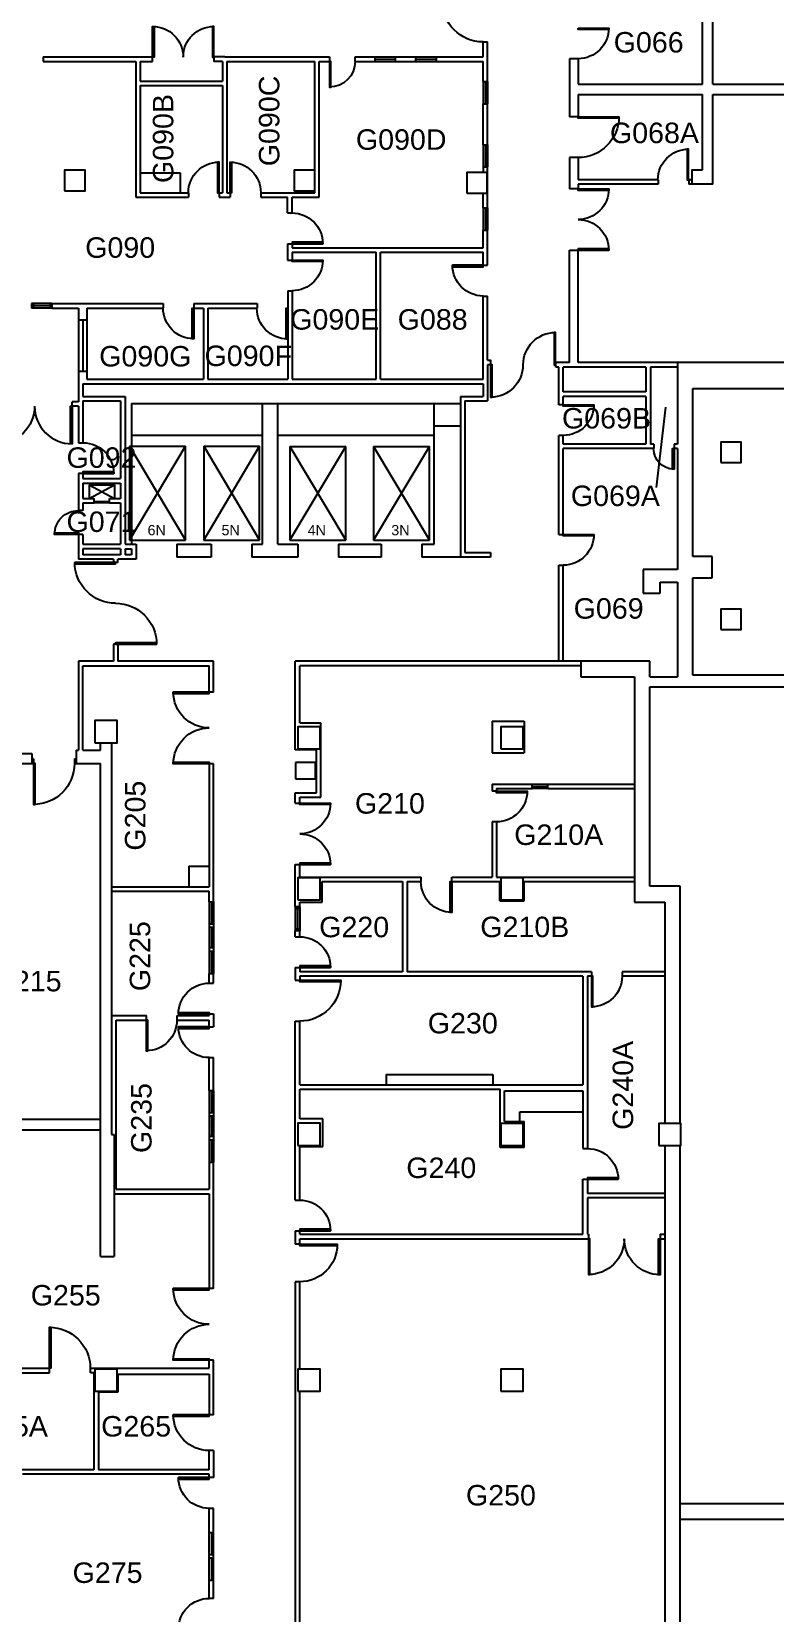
# Model space of a CAD drawing. Header units: inches. Extents: x -115 to 5677, y -261 to 4726.
# Drawn here: x 2669 to 3540, y 920 to 2773 of the extents above; entities that cross this region are included whole.
import ezdxf

# ---------------------------------------------------------------- set-up
doc = ezdxf.new("R2010")
doc.units = ezdxf.units.IN
doc.header["$LTSCALE"] = 96
doc.header["$MEASUREMENT"] = 0
doc.layers.get('0').update_dxf_attribs({"linetype": 'CONTINUOUS'})
for name, color, linetype in [('A-ANNO-ROOM', 4, 'CONTINUOUS'), ('A-ANNO-TEXT', 4, 'CONTINUOUS'), ('A-DOOR', 2, 'CONTINUOUS'), ('A-FLOR-CASE', 3, 'CONTINUOUS'), ('A-FLOR-EVTR', 1, 'CONTINUOUS'), ('A-GLAZ', 2, 'CONTINUOUS'), ('A-GLAZ-SILL', 1, 'CONTINUOUS'), ('A-SHAFT', 1, 'CONTINUOUS'), ('A-WALL-FULL', 6, 'CONTINUOUS')]:
    doc.layers.add(name, color=color, linetype=linetype)
doc.styles.add('ARIAL', font='arial.ttf')

# ---------------------------------------------------------------- blocks, each defined once
blk = doc.blocks.new('COL-1')
at = {"layer": 'A-WALL-FULL'}
blk.add_lwpolyline([(0, 0), (30, 0), (30, 30), (0, 30)], close=True, dxfattribs=at)
blk = doc.blocks.new('*U36')
for p, q in [((0, 0), (0, 0)), ((36, 0), (36, 0))]:
    blk.add_line(p, q)
blk.add_lwpolyline([(0, 0), (0, -36), (1.75, -36), (1.75, 0)], close=True)
blk.add_arc((0, 0), 36, 270, 0)
blk = doc.blocks.new('*U37')
for p, q in [((0, 0), (0, 0)), ((-36, 0), (-36, 0))]:
    blk.add_line(p, q)
blk.add_lwpolyline([(0, 0), (0, -36), (-1.75, -36), (-1.75, 0)], close=True)
blk.add_arc((0, 0), 36, 180, 270)
blk = doc.blocks.new('*U39')
for p, q in [((0, 0), (0, 0)), ((48, 0), (48, 0))]:
    blk.add_line(p, q)
blk.add_lwpolyline([(0, 0), (0, -48), (1.75, -48), (1.75, 0)], close=True)
blk.add_arc((0, 0), 48, 270, 0)
blk = doc.blocks.new('*U40')
for p, q in [((0, 0), (0, 0)), ((-42, 0), (-42, 0))]:
    blk.add_line(p, q)
blk.add_lwpolyline([(0, 0), (0, -42), (-1.75, -42), (-1.75, 0)], close=True)
blk.add_arc((0, 0), 42, 180, 270)
blk = doc.blocks.new('*U41')
for p, q in [((0, 0), (0, 0)), ((-42, 0), (-42, 0))]:
    blk.add_line(p, q)
blk.add_lwpolyline([(0, 0), (0, 42), (-1.75, 42), (-1.75, 0)], close=True)
blk.add_arc((0, 0), 42, 90, 180)
blk = doc.blocks.new('*U42')
for p, q in [((0, 0), (0, 0)), ((42, 0), (42, 0))]:
    blk.add_line(p, q)
blk.add_lwpolyline([(0, 0), (0, 42), (1.75, 42), (1.75, 0)], close=True)
blk.add_arc((0, 0), 42, 0, 90)
blk = doc.blocks.new('*U43')
for p, q in [((0, 0), (0, 0)), ((36, 0), (36, 0))]:
    blk.add_line(p, q)
blk.add_lwpolyline([(0, 0), (0, 36), (1.75, 36), (1.75, 0)], close=True)
blk.add_arc((0, 0), 36, 0, 90)
blk = doc.blocks.new('*U38')
for p, q in [((0, 0), (0, 0)), ((-36, 0), (-36, 0))]:
    blk.add_line(p, q)
blk.add_lwpolyline([(0, 0), (0, 36), (-1.75, 36), (-1.75, 0)], close=True)
blk.add_arc((0, 0), 36, 90, 180)
blk = doc.blocks.new('*U29')
for p, q in [((0, 0), (0, 0)), ((-44, 0), (-44, 0))]:
    blk.add_line(p, q)
blk.add_lwpolyline([(0, 0), (0, 44), (-1.75, 44), (-1.75, 0)], close=True)
blk.add_arc((0, 0), 44, 90, 180)
blk = doc.blocks.new('*U22')
for p, q in [((0, 0), (0, 0)), ((36, 0), (36, 0))]:
    blk.add_line(p, q)
blk.add_lwpolyline([(0, 0), (0, 36), (1.75, 36), (1.75, 0)], close=True)
blk.add_arc((0, 0), 36, 0, 90)
blk = doc.blocks.new('*U44')
for p, q in [((0, 0), (0, 0)), ((-42, 0), (-42, 0))]:
    blk.add_line(p, q)
blk.add_lwpolyline([(0, 0), (0, -42), (-1.75, -42), (-1.75, 0)], close=True)
blk.add_arc((0, 0), 42, 180, 270)
blk = doc.blocks.new('*U45')
for p, q in [((0, 0), (0, 0)), ((42, 0), (42, 0))]:
    blk.add_line(p, q)
blk.add_lwpolyline([(0, 0), (0, -42), (1.75, -42), (1.75, 0)], close=True)
blk.add_arc((0, 0), 42, 270, 0)
blk = doc.blocks.new('*U30')
for p, q in [((0, 0), (0, 0)), ((-48, 0), (-48, 0))]:
    blk.add_line(p, q)
blk.add_lwpolyline([(0, 0), (0, 48), (-1.75, 48), (-1.75, 0)], close=True)
blk.add_arc((0, 0), 48, 90, 180)
blk = doc.blocks.new('*U19')
for p, q in [((0, 0), (0, 0)), ((-36, 0), (-36, 0))]:
    blk.add_line(p, q)
blk.add_lwpolyline([(0, 0), (0, 36), (-1.75, 36), (-1.75, 0)], close=True)
blk.add_arc((0, 0), 36, 90, 180)
blk = doc.blocks.new('*U46')
for p, q in [((0, 0), (0, 0)), ((36, 0), (36, 0))]:
    blk.add_line(p, q)
blk.add_lwpolyline([(0, 0), (0, -36), (1.75, -36), (1.75, 0)], close=True)
blk.add_arc((0, 0), 36, 270, 0)
blk = doc.blocks.new('*U33')
for p, q in [((0, 0), (0, 0)), ((-36, 0), (-36, 0))]:
    blk.add_line(p, q)
blk.add_lwpolyline([(0, 0), (0, -36), (-1.75, -36), (-1.75, 0)], close=True)
blk.add_arc((0, 0), 36, 180, 270)
blk = doc.blocks.new('*U50')
for p, q in [((0, 0), (0, 0)), ((-24, 0), (-24, 0))]:
    blk.add_line(p, q)
blk.add_lwpolyline([(0, 0), (0, 24), (-1.75, 24), (-1.75, 0)], close=True)
blk.add_arc((0, 0), 24, 90, 180)
blk = doc.blocks.new('*U14')
for p, q in [((0, 0), (0, 0)), ((-36, 0), (-36, 0))]:
    blk.add_line(p, q)
blk.add_lwpolyline([(0, 0), (0, -36), (-1.75, -36), (-1.75, 0)], close=True)
blk.add_arc((0, 0), 36, 180, 270)
blk = doc.blocks.new('*U51')
for p, q in [((0, 0), (0, 0)), ((-38, 0), (-38, 0))]:
    blk.add_line(p, q)
blk.add_lwpolyline([(0, 0), (0, -38), (-1.75, -38), (-1.75, 0)], close=True)
blk.add_arc((0, 0), 38, 180, 270)
blk = doc.blocks.new('*U53')
for p, q in [((0, 0), (0, 0)), ((38, 0), (38, 0))]:
    blk.add_line(p, q)
blk.add_lwpolyline([(0, 0), (0, 38), (1.75, 38), (1.75, 0)], close=True)
blk.add_arc((0, 0), 38, 0, 90)
blk = doc.blocks.new('*U47')
for p, q in [((0, 0), (0, 0)), ((28, 0), (28, 0))]:
    blk.add_line(p, q)
blk.add_lwpolyline([(0, 0), (0, -28), (1.75, -28), (1.75, 0)], close=True)
blk.add_arc((0, 0), 28, 270, 0)
blk = doc.blocks.new('*U48')
for p, q in [((0, 0), (0, 0)), ((36, 0), (36, 0))]:
    blk.add_line(p, q)
blk.add_lwpolyline([(0, 0), (0, 36), (1.75, 36), (1.75, 0)], close=True)
blk.add_arc((0, 0), 36, 0, 90)
blk = doc.blocks.new('*U49')
for p, q in [((0, 0), (0, 0)), ((46, 0), (46, 0))]:
    blk.add_line(p, q)
blk.add_lwpolyline([(0, 0), (0, 46), (1.75, 46), (1.75, 0)], close=True)
blk.add_arc((0, 0), 46, 0, 90)
blk = doc.blocks.new('*U52')
for p, q in [((0, 0), (0, 0)), ((48, 0), (48, 0))]:
    blk.add_line(p, q)
blk.add_lwpolyline([(0, 0), (0, 48), (1.75, 48), (1.75, 0)], close=True)
blk.add_arc((0, 0), 48, 0, 90)
blk = doc.blocks.new('*U54')
for p, q in [((0, 0), (0, 0)), ((-48, 0), (-48, 0))]:
    blk.add_line(p, q)
blk.add_lwpolyline([(0, 0), (0, -48), (-1.75, -48), (-1.75, 0)], close=True)
blk.add_arc((0, 0), 48, 180, 270)
blk = doc.blocks.new('*U20')
for p, q in [((0, 0), (0, 0)), ((36, 0), (36, 0))]:
    blk.add_line(p, q)
blk.add_lwpolyline([(0, 0), (0, -36), (1.75, -36), (1.75, 0)], close=True)
blk.add_arc((0, 0), 36, 270, 0)
blk = doc.blocks.new('*U15')
for p, q in [((0, 0), (0, 0)), ((-36, 0), (-36, 0))]:
    blk.add_line(p, q)
blk.add_lwpolyline([(0, 0), (0, -36), (-1.75, -36), (-1.75, 0)], close=True)
blk.add_arc((0, 0), 36, 180, 270)
blk = doc.blocks.new('*U21')
for p, q in [((0, 0), (0, 0)), ((-36, 0), (-36, 0))]:
    blk.add_line(p, q)
blk.add_lwpolyline([(0, 0), (0, 36), (-1.75, 36), (-1.75, 0)], close=True)
blk.add_arc((0, 0), 36, 90, 180)
blk = doc.blocks.new('*U23')
for p, q in [((0, 0), (0, 0)), ((-46, 0), (-46, 0))]:
    blk.add_line(p, q)
blk.add_lwpolyline([(0, 0), (0, -46), (-1.75, -46), (-1.75, 0)], close=True)
blk.add_arc((0, 0), 46, 180, 270)
blk = doc.blocks.new('*U24')
for p, q in [((0, 0), (0, 0)), ((46, 0), (46, 0))]:
    blk.add_line(p, q)
blk.add_lwpolyline([(0, 0), (0, 46), (1.75, 46), (1.75, 0)], close=True)
blk.add_arc((0, 0), 46, 0, 90)

msp = doc.modelspace()

# ---------------------------------------------------------------- linework, layer by layer
at = {"layer": 'A-ANNO-ROOM'}
msp.add_line((3401.5, 2238.8), (3412.7, 2332.9), dxfattribs=at)
at = {"layer": 'A-DOOR'}
for p, q in [((2742.3, 2222.1), (2760.3, 2222.1)), ((2742.3, 2221.1), (2760.3, 2221.1))]:
    msp.add_line(p, q, dxfattribs=at)
at = {"layer": 'A-FLOR-CASE'}
for p, q in [((2796.4, 2607.6), (2843.4, 2607.6)), ((2843.4, 2607.6), (2843.4, 2584.1))]:
    msp.add_line(p, q, dxfattribs=at)
at = {"layer": 'A-FLOR-EVTR'}
for p, q in [((2784, 2287.1), (2849.5, 2287.1)), ((2784, 2287.1), (2784, 2177.1)), ((2784, 2287.1), (2849.5, 2177.1)), ((2784, 2177.1), (2849.5, 2287.1)), ((2849.5, 2177.1), (2849.5, 2287.1)), ((2870.8, 2287.1), (2936.3, 2287.1)), ((2870.8, 2287.1), (2870.8, 2177.1)), ((2870.8, 2287.1), (2936.3, 2177.1)), ((2870.8, 2177.1), (2936.3, 2287.1)), ((2936.3, 2177.1), (2936.3, 2287.1)), ((2971.8, 2286.8), (3037.3, 2286.8)), ((2971.8, 2286.8), (2971.8, 2176.9)), ((2971.8, 2286.8), (3037.3, 2176.9)), ((2971.8, 2176.9), (3037.3, 2286.8)), ((3037.3, 2176.9), (3037.3, 2286.8)), ((3069.8, 2286.8), (3135.3, 2286.8)), ((3069.8, 2286.8), (3069.8, 2176.9)), ((3069.8, 2286.8), (3135.3, 2176.9)), ((3069.8, 2176.9), (3135.3, 2286.8)), ((3135.3, 2176.9), (3135.3, 2286.8)), ((2784, 2177.1), (2849.5, 2177.1)), ((2870.8, 2177.1), (2936.3, 2177.1)), ((2971.8, 2176.9), (3037.3, 2176.9)), ((3069.8, 2176.9), (3135.3, 2176.9))]:
    msp.add_line(p, q, dxfattribs=at)
at = {"layer": 'A-GLAZ'}
for p, q in [((3071.6, 2740.6), (3095.6, 2740.6)), ((3119.6, 2740.6), (3143.6, 2740.6)), ((3201, 2714.4), (3201, 2688.4)), ((3201, 2640.4), (3201, 2614.4)), ((3201, 2566.4), (3201, 2540.4)), ((2690.7, 2451.6), (2671.1, 2451.6)), ((2729, 2435), (2729, 2375)), ((3256, 1890.9), (3274, 1890.9)), ((3256, 1885.7), (3256, 1890.9)), ((3274, 1885.7), (3274, 1890.9)), ((3256, 1888.3), (3274, 1888.3)), ((3274, 1885.7), (3256, 1885.7)), ((2877.2, 1752.9), (2882.4, 1752.9)), ((2879.8, 1752.9), (2879.8, 1726.9)), ((2978.2, 1747.1), (2978.2, 1719.1)), ((2983.4, 1747.1), (2978.2, 1747.1)), ((2983.4, 1745), (2978.2, 1745)), ((2980.8, 1745), (2980.8, 1721)), ((2983.4, 1747.1), (2983.4, 1719.1)), ((2882.4, 1726.9), (2877.2, 1726.9)), ((2882.4, 1722.9), (2877.2, 1722.9)), ((2879.8, 1722.9), (2879.8, 1698.9)), ((2983.4, 1721), (2978.2, 1721)), ((2983.4, 1719.1), (2978.2, 1719.1)), ((2882.4, 1698.9), (2877.2, 1698.9)), ((2882.4, 1694.9), (2877.2, 1694.9)), ((2879.8, 1694.9), (2879.8, 1668.9)), ((2877.2, 1668.9), (2882.4, 1668.9)), ((2877.2, 1531.8), (2882.4, 1531.8)), ((2879.8, 1531.8), (2879.8, 1505.8)), ((2882.4, 1505.8), (2877.2, 1505.8)), ((2882.4, 1501.8), (2877.2, 1501.8)), ((2879.8, 1501.8), (2879.8, 1477.8)), ((2882.4, 1477.8), (2877.2, 1477.8)), ((2882.4, 1473.8), (2877.2, 1473.8)), ((2879.8, 1473.8), (2879.8, 1447.8)), ((2877.2, 1447.8), (2882.4, 1447.8)), ((2877.2, 957.6), (2877.2, 1013.6)), ((2882.4, 1013.6), (2877.2, 1013.6)), ((2879.8, 1013.6), (2879.8, 987.6)), ((2882.4, 957.6), (2882.4, 1013.6)), ((2882.4, 987.6), (2877.2, 987.6)), ((2882.4, 983.6), (2877.2, 983.6)), ((2879.8, 983.6), (2879.8, 957.6)), ((2882.4, 957.6), (2877.2, 957.6))]:
    msp.add_line(p, q, dxfattribs=at)
at = {"layer": 'A-GLAZ-SILL'}
for p, q in [((3071.6, 2743.3), (3095.6, 2743.3)), ((3119.6, 2743.3), (3143.6, 2743.3)), ((3071.6, 2738), (3095.6, 2738)), ((3119.6, 2738), (3143.6, 2738)), ((3198.4, 2714.4), (3198.4, 2688.4)), ((3203.6, 2714.4), (3203.6, 2688.4)), ((3198.4, 2640.4), (3198.4, 2614.4)), ((3203.6, 2640.4), (3203.6, 2614.4)), ((3198.4, 2566.4), (3198.4, 2540.4)), ((3203.6, 2566.4), (3203.6, 2540.4)), ((2669.1, 2454.3), (2669.1, 2449)), ((2692.7, 2454.3), (2669.1, 2454.3)), ((2692.7, 2449), (2669.1, 2449)), ((2671.1, 2454.3), (2671.1, 2449)), ((2690.7, 2454.3), (2690.7, 2449)), ((2692.7, 2454.3), (2692.7, 2449)), ((2724, 2435), (2724, 2375)), ((2734, 2435), (2734, 2375)), ((2877.2, 1752.9), (2877.2, 1668.9)), ((2882.4, 1752.9), (2882.4, 1668.9)), ((2877.2, 1531.8), (2877.2, 1447.8)), ((2882.4, 1531.8), (2882.4, 1447.8))]:
    msp.add_line(p, q, dxfattribs=at)
at = {"layer": 'A-SHAFT'}
for p, q in [((2736.5, 2241.8), (2736.5, 2225.8)), ((2736.5, 2241.8), (2766.2, 2241.8)), ((2736.5, 2225.8), (2766.2, 2241.8)), ((2736.5, 2241.8), (2766.2, 2225.8)), ((2766.2, 2241.8), (2766.2, 2225.8))]:
    msp.add_line(p, q, dxfattribs=at)
at = {"layer": 'A-WALL-FULL'}
for p, q in [((3198.4, 2760.9), (3203.5, 2760.9)), ((3198.4, 2743.3), (3198.4, 2760.9)), ((3203.6, 2714.4), (3203.6, 2760.9)), ((2682.5, 2743.3), (2810.9, 2743.3)), ((2682.5, 2743.3), (2682.5, 2738)), ((2810.9, 2738), (2810.9, 2743.3)), ((2882.8, 2743.3), (2882.8, 2738)), ((2895.4, 2743.3), (2882.8, 2743.3)), ((2895.4, 2743.3), (3018.2, 2743.3)), ((3018.2, 2743.3), (3018.2, 2738)), ((3048.2, 2738), (3048.2, 2743.3)), ((3048.2, 2743.3), (3084.2, 2743.3)), ((3071.6, 2738), (3071.6, 2743.3)), ((3095.6, 2738), (3095.6, 2743.3)), ((3095.6, 2743.3), (3119.6, 2743.3)), ((3119.6, 2738), (3119.6, 2743.3)), ((3143.6, 2738), (3143.6, 2743.3)), ((3143.6, 2743.3), (3198.4, 2743.3)), ((2682.5, 2738), (2791.1, 2738)), ((2791.1, 2738), (2791.1, 2578.8)), ((2796.4, 2738), (2810.9, 2738)), ((2796.4, 2738), (2796.4, 2715)), ((2892.8, 2738), (2882.8, 2738)), ((2892.8, 2738), (2892.8, 2715)), ((2898, 2738), (2898, 2584.1)), ((2898, 2738), (3001, 2738)), ((3001, 2584.1), (3001, 2738)), ((3006.2, 2738), (3018.2, 2738)), ((3006.2, 2578.8), (3006.2, 2738)), ((3048.2, 2738), (3084.2, 2738)), ((3095.6, 2738), (3119.6, 2738)), ((3143.6, 2738), (3198.4, 2738)), ((3198.4, 2714.4), (3198.4, 2738)), ((3309.6, 2741.2), (3299.6, 2741.2)), ((3299.6, 2741.2), (3299.6, 2673.3)), ((3309.6, 2741.2), (3309.6, 2711.4)), ((2796.4, 2715), (2892.8, 2715)), ((2796.4, 2709.7), (2796.4, 2584.1)), ((2796.4, 2709.7), (2892.8, 2709.7)), ((2892.8, 2709.7), (2892.8, 2584.1)), ((3198.4, 2714.4), (3203.6, 2714.4)), ((3309.6, 2711.4), (3455.6, 2711.4)), ((3467.6, 2711.4), (3625.3, 2711.4)), ((3198.4, 2640.4), (3198.4, 2688.4)), ((3198.4, 2688.4), (3203.6, 2688.4)), ((3203.6, 2640.4), (3203.6, 2688.4)), ((3309.6, 2699.4), (3309.6, 2673.3)), ((3309.6, 2699.4), (3455.6, 2699.4)), ((3467.6, 2699.4), (3625.3, 2699.4)), ((3309.6, 2673.3), (3299.6, 2673.3)), ((3198.4, 2640.4), (3203.6, 2640.4)), ((3198.4, 2614.4), (3203.6, 2614.4)), ((3198.4, 2614.4), (3198.4, 2607.8)), ((3203.6, 2566.4), (3203.6, 2614.4)), ((3309.6, 2625.3), (3299.6, 2625.3)), ((3299.6, 2625.3), (3299.6, 2588.7)), ((3309.6, 2625.3), (3309.6, 2599.2)), ((3403.5, 2599.2), (3309.6, 2599.2)), ((3309.6, 2594), (3309.6, 2588.7)), ((3403.5, 2594), (3309.6, 2594)), ((3403.5, 2599.2), (3403.5, 2594)), ((3443.5, 2599.2), (3439.5, 2599.2)), ((3439.5, 2599.2), (3439.5, 2594)), ((3467.6, 2594), (3439.5, 2594)), ((2791.1, 2578.8), (2852.8, 2578.8)), ((2796.4, 2584.1), (2852.8, 2584.1)), ((2852.8, 2584.1), (2852.8, 2578.8)), ((2888.8, 2584.1), (2888.8, 2578.8)), ((2888.8, 2584.1), (2892.8, 2584.1)), ((2888.8, 2578.8), (2901.7, 2578.8)), ((2898, 2584.1), (2901.7, 2584.1)), ((2901.7, 2584.1), (2901.7, 2578.8)), ((2937.7, 2584.1), (2937.7, 2578.8)), ((2937.7, 2584.1), (3001, 2584.1)), ((2937.7, 2578.8), (2969.1, 2578.8)), ((2969.1, 2560.4), (2969.1, 2578.8)), ((2974.4, 2578.8), (3006.2, 2578.8)), ((2974.4, 2560.4), (2974.4, 2578.8)), ((3198.4, 2566.4), (3198.4, 2583.8)), ((3309.6, 2588.7), (3299.6, 2588.7)), ((2969.1, 2560.4), (2974.4, 2560.4)), ((3198.4, 2566.4), (3203.6, 2566.4)), ((3198.4, 2540.4), (3203.6, 2540.4)), ((3198.4, 2519.7), (3198.4, 2540.4)), ((3203.6, 2499.1), (3203.6, 2540.4)), ((2969.1, 2524.4), (2974.5, 2524.4)), ((2969.1, 2524.4), (2969.1, 2517.1)), ((2974.4, 2524.4), (2974.4, 2519.7)), ((2969.1, 2517.1), (2969.1, 2505.3)), ((2969.1, 2505.3), (2974.4, 2505.3)), ((2974.4, 2519.7), (3198.4, 2519.7)), ((2974.4, 2514.5), (2974.4, 2505.3)), ((2974.4, 2514.5), (3072.8, 2514.5)), ((3072.8, 2365.5), (3072.8, 2514.5)), ((3078.1, 2365.5), (3078.1, 2514.5)), ((3078.1, 2514.5), (3198.4, 2514.5)), ((3198.4, 2499.1), (3198.4, 2514.5)), ((3299.6, 2516.7), (3309.4, 2516.7)), ((3299.6, 2385.1), (3299.6, 2516.7)), ((3309.6, 2385.1), (3309.6, 2516.7)), ((3198.4, 2499.1), (3203.6, 2499.1)), ((2969.3, 2469.3), (2974.5, 2469.3)), ((2969.3, 2469.3), (2969.3, 2365.5)), ((2974.5, 2469.3), (2974.5, 2365.5)), ((2692.7, 2454.3), (2823.2, 2454.3)), ((2692.7, 2449), (2724, 2449)), ((2724, 2449), (2724, 2339.1)), ((2734, 2449), (2823.2, 2449)), ((2734, 2449), (2734, 2435)), ((2823.2, 2454.3), (2823.2, 2449.1)), ((2859.2, 2454.3), (2859.2, 2448.4)), ((2859.2, 2454.3), (2933.3, 2454.3)), ((2859.2, 2449), (2870.4, 2449)), ((2870.4, 2449), (2870.4, 2365.5)), ((2875.6, 2449), (2933.1, 2449)), ((2875.6, 2449), (2875.6, 2365.5)), ((2933.3, 2454.3), (2933.3, 2449)), ((3198.4, 2387.7), (3198.4, 2463.1)), ((3198.4, 2463.1), (3203.6, 2463.1)), ((3203.6, 2387.7), (3203.6, 2463.1)), ((2724, 2435), (2734, 2435)), ((2724, 2375), (2734, 2375)), ((2734, 2375), (2734, 2365.5)), ((3198.4, 2365.5), (3198.4, 2387.7)), ((3203.6, 2382.4), (3203.6, 2340.2)), ((3283.5, 2379.8), (3283.5, 2385.1)), ((3299.6, 2385.1), (3283.5, 2385.1)), ((3286.9, 2379.8), (3283.5, 2379.8)), ((3286.9, 2335.7), (3286.9, 2379.8)), ((3389.2, 2379.8), (3292.2, 2379.8)), ((3292.2, 2350.6), (3292.2, 2379.8)), ((3949.2, 2385.1), (3309.6, 2385.1)), ((3389.2, 2379.8), (3389.2, 2350.6)), ((3394.4, 2379.8), (3394.4, 2289.4)), ((3426.2, 2379.8), (3394.4, 2379.8)), ((3426.2, 2385.1), (3426.2, 2289.4)), ((2729.3, 2360.2), (2729.3, 2345.4)), ((2729.3, 2360.2), (3198.4, 2360.2)), ((2734, 2365.5), (2870.4, 2365.5)), ((2875.6, 2365.5), (2969.3, 2365.5)), ((2974.5, 2365.5), (3072.8, 2365.5)), ((3078.1, 2365.5), (3198.4, 2365.5)), ((3198.4, 2360.2), (3198.4, 2345.4)), ((3444.1, 2157.7), (3444.1, 2354.8)), ((3444.1, 2354.8), (3876.4, 2354.8)), ((2724, 2339.1), (2716.5, 2339.1)), ((2716.5, 2333.8), (2716.5, 2339.1)), ((2729.3, 2345.4), (2778.7, 2345.4)), ((2729.3, 2340.2), (2729.3, 2291.1)), ((2729.3, 2340.2), (2773.4, 2340.2)), ((2773.4, 2340.2), (2773.4, 2249.1)), ((2778.7, 2345.4), (2778.7, 2172.1)), ((2786.3, 2337.2), (3171.7, 2337.2)), ((2786.3, 2337.2), (2786.3, 2172.1)), ((2939.8, 2172.1), (2939.8, 2337.2)), ((2957.8, 2172.1), (2957.8, 2337.2)), ((3141, 2172.1), (3141, 2337.2)), ((3171.7, 2345.4), (3171.7, 2157.1)), ((3171.7, 2345.4), (3198.4, 2345.4)), ((3176.9, 2340.2), (3176.9, 2162.4)), ((3176.9, 2340.2), (3203.6, 2340.2)), ((3292.2, 2335.7), (3286.9, 2335.7)), ((3389.2, 2350.6), (3292.2, 2350.6)), ((3389.2, 2345.3), (3292.2, 2345.3)), ((3292.2, 2335.7), (3292.2, 2345.3)), ((3389.2, 2345.3), (3389.2, 2289.4)), ((2724, 2333.8), (2716.5, 2333.8)), ((2724, 2333.8), (2724, 2291.1)), ((2786.3, 2299.8), (2939.8, 2299.8)), ((2957.8, 2299.8), (3141, 2299.8)), ((3141, 2310.8), (3171.7, 2310.8)), ((3286.9, 2183.6), (3286.9, 2299.7)), ((3292.2, 2299.7), (3286.9, 2299.7)), ((3292.2, 2289.4), (3292.2, 2299.7)), ((2724, 2291.1), (2729.3, 2291.1)), ((3389.2, 2289.4), (3292.2, 2289.4)), ((3398.4, 2284.2), (3292.2, 2284.2)), ((3292.2, 2183.6), (3292.2, 2284.2)), ((3398.4, 2289.4), (3394.4, 2289.4)), ((3398.4, 2289.4), (3398.4, 2284.2)), ((3426.2, 2289.4), (3422.4, 2289.4)), ((3422.4, 2289.4), (3422.4, 2284.2)), ((3426.2, 2284.2), (3422.4, 2284.2)), ((3426.2, 2284.2), (3426.2, 2142.6)), ((2724, 2255.1), (2724, 2211.6)), ((2729.3, 2255.1), (2724, 2255.1)), ((2729.3, 2255.1), (2729.3, 2249.1)), ((2729.3, 2249.1), (2773.4, 2249.1)), ((2729.3, 2243.8), (2773.4, 2243.8)), ((2729.3, 2243.8), (2729.3, 2225.8)), ((2773.4, 2243.8), (2773.4, 2225.8)), ((2729.3, 2225.8), (2742.3, 2225.8)), ((2742.3, 2220.6), (2742.3, 2225.8)), ((2760.3, 2220.6), (2760.3, 2225.8)), ((2760.3, 2225.8), (2773.4, 2225.8)), ((2729.3, 2211.6), (2724, 2211.6)), ((2729.3, 2220.6), (2729.3, 2211.6)), ((2729.3, 2220.6), (2742.3, 2220.6)), ((2760.3, 2220.6), (2773.4, 2220.6)), ((2773.4, 2220.6), (2773.4, 2172.1)), ((2729.3, 2183.6), (2724, 2183.6)), ((2724, 2183.6), (2724, 2154.5)), ((2729.3, 2183.6), (2729.3, 2172.1)), ((2729.3, 2172.1), (2773.4, 2172.1)), ((2778.7, 2172.1), (2791.5, 2172.1)), ((2791.5, 2172.1), (2791.5, 2154.5)), ((2839.3, 2172.1), (2839.3, 2157.1)), ((2839.3, 2172.1), (2879.5, 2172.1)), ((2879.5, 2172.1), (2879.5, 2157.1)), ((2927.3, 2172.1), (2927.3, 2157.1)), ((2927.3, 2172.1), (2939.8, 2172.1)), ((2957.8, 2172.1), (2981, 2172.1)), ((2981, 2172.1), (2981, 2157.1)), ((3028.8, 2172.1), (3028.8, 2157.1)), ((3028.8, 2172.1), (3078.8, 2172.1)), ((3078.8, 2172.1), (3078.8, 2157.1)), ((3126.5, 2172.1), (3126.5, 2157.1)), ((3126.5, 2172.1), (3141, 2172.1)), ((3286.9, 2183.6), (3292.2, 2183.6)), ((2764.9, 2154.5), (2724, 2154.5)), ((2773.4, 2166.9), (2729.3, 2166.9)), ((2729.3, 2166.9), (2729.3, 2159.8)), ((2773.4, 2159.8), (2729.3, 2159.8)), ((2764.9, 2154.5), (2764.9, 2150.9)), ((2770.2, 2150.9), (2764.9, 2150.9)), ((2791.5, 2154.5), (2770.2, 2154.5)), ((2770.2, 2150.9), (2770.2, 2154.5)), ((2773.4, 2166.9), (2773.4, 2159.8)), ((2778.7, 2166.9), (2778.7, 2159.8)), ((2778.7, 2166.9), (2786.3, 2166.9)), ((2786.3, 2159.8), (2778.7, 2159.8)), ((2786.3, 2166.9), (2786.3, 2159.8)), ((2879.5, 2157.1), (2839.3, 2157.1)), ((2981, 2157.1), (2927.3, 2157.1)), ((3078.8, 2157.1), (3028.8, 2157.1)), ((3206.9, 2157.1), (3126.5, 2157.1)), ((3176.9, 2162.4), (3206.9, 2162.4)), ((3206.9, 2162.4), (3206.9, 2157.1)), ((3466.8, 2157.7), (3444.1, 2157.7)), ((3466.8, 2132.6), (3466.8, 2157.7)), ((3286.9, 2147.6), (3292.2, 2147.6)), ((3286.9, 2035.2), (3286.9, 2147.6)), ((3292.2, 2035.2), (3292.2, 2147.6)), ((3386, 2142.6), (3386, 2114.8)), ((3426.2, 2142.6), (3386, 2142.6)), ((3444.1, 2132.6), (3466.8, 2132.6)), ((3444.1, 2018.6), (3444.1, 2132.6)), ((3386, 2114.8), (3406, 2114.8)), ((3406, 2127.5), (3426.2, 2127.5)), ((3406, 2114.8), (3406, 2127.5)), ((3426.2, 2127.5), (3426.2, 2016.9)), ((2770.2, 2054.9), (2764.9, 2054.9)), ((2764.9, 2054.9), (2764.9, 2034.9)), ((2770.2, 2054.9), (2770.2, 2034.9)), ((2724, 2034.9), (2724, 1930.8)), ((2764.9, 2034.9), (2724, 2034.9)), ((2729.3, 1930.8), (2729.3, 2029.7)), ((2729.3, 2029.7), (2877.2, 2029.7)), ((2882.4, 2034.9), (2770.2, 2034.9)), ((2877.2, 1998.9), (2877.2, 2029.7)), ((2882.4, 1998.9), (2882.4, 2034.9)), ((2978.2, 1931.3), (2978.2, 2034.9)), ((3393.9, 2034.9), (2978.2, 2034.9)), ((2983.4, 1962.7), (2983.4, 2029.7)), ((3312.9, 2029.7), (2983.4, 2029.7)), ((3312.9, 2035.2), (3312.9, 2016.9)), ((3393.9, 2016.9), (3393.9, 2034.9)), ((3312.9, 2016.9), (3375.9, 2016.9)), ((3375.9, 2016.7), (3375.9, 1752.8)), ((3393.9, 2016.9), (3426.2, 2016.9)), ((3393.9, 2005.1), (3894.3, 2005.1)), ((3393.9, 1771.5), (3393.9, 2005.1)), ((3866.4, 2018.6), (3444.1, 2018.6)), ((2882.4, 1998.9), (2877.2, 1998.9)), ((3208.8, 1964.7), (3208.8, 1927.7)), ((3208.8, 1964.7), (3246.3, 1964.7)), ((3246.3, 1964.7), (3246.3, 1927.7)), ((2983.4, 1962.7), (3008.2, 1962.7)), ((3008.2, 1875.7), (3008.2, 1962.7)), ((2721.3, 1930.8), (2721.3, 1915.2)), ((2721.3, 1930.8), (2724, 1930.8)), ((2729.3, 1930.8), (2749.7, 1930.8)), ((2749.7, 1930.8), (2749.7, 1939.5)), ((2762.7, 1939.5), (2762.7, 1480.3)), ((3003.2, 1931.3), (2978.2, 1931.3)), ((3003.2, 1880.9), (3003.2, 1931.3)), ((3208.8, 1927.7), (3246.3, 1927.7)), ((2580.3, 1915.2), (2671.3, 1915.2)), ((2615.8, 1926.7), (2669.3, 1926.7)), ((2669.3, 1926.7), (2669.3, 1920.7)), ((2671.3, 1920.7), (2669.3, 1920.7)), ((2669.3, 1920.7), (2669.3, 1915.2)), ((2671.3, 1920.7), (2671.3, 1915.2)), ((2719.3, 1920.7), (2721.3, 1920.7)), ((2719.3, 1920.7), (2719.3, 1915.2)), ((2719.3, 1915.2), (2721.3, 1915.2)), ((2721.3, 1915.2), (2749.7, 1915.2)), ((2749.7, 1337.3), (2749.7, 1915.2)), ((2877.2, 1914.9), (2877.2, 1770.7)), ((2882.4, 1914.9), (2877.2, 1914.9)), ((2882.4, 1752.9), (2882.4, 1914.9)), ((3002, 1916.5), (2978.6, 1916.5)), ((2978.6, 1916.5), (2978.6, 1897.1)), ((3002, 1897.1), (3002, 1916.5)), ((2978.6, 1897.1), (3002, 1897.1)), ((3208.8, 1890.9), (3256, 1890.9)), ((3208.8, 1890.9), (3208.8, 1882.7)), ((3274, 1890.9), (3375.9, 1890.9)), ((2978.2, 1868.7), (2978.2, 1880.9)), ((2978.2, 1880.9), (3003.2, 1880.9)), ((2983.4, 1868.7), (2983.4, 1875.7)), ((2983.4, 1875.7), (3008.2, 1875.7)), ((3214, 1882.7), (3208.8, 1882.7)), ((3214, 1885.7), (3256, 1885.7)), ((3214, 1885.7), (3214, 1882.7)), ((3274, 1885.7), (3375.9, 1885.7)), ((2978.2, 1868.7), (2983.4, 1868.7)), ((3208.8, 1846.7), (3208.8, 1781.9)), ((3214, 1846.7), (3208.8, 1846.7)), ((3214, 1846.7), (3214, 1781.9)), ((2853.2, 1794.7), (2877.2, 1794.7)), ((2853.2, 1794.7), (2853.2, 1770.7)), ((2978.2, 1796.7), (2983.4, 1796.7)), ((2978.2, 1747.1), (2978.2, 1796.7)), ((2978.2, 1747.1), (2978.2, 1789.5)), ((2983.4, 1781.9), (2983.4, 1796.7)), ((2983.4, 1781.9), (3125.7, 1781.9)), ((3125.7, 1776.7), (3125.7, 1781.9)), ((3161.7, 1781.9), (3208.8, 1781.9)), ((3161.7, 1776.7), (3161.7, 1781.9)), ((3214, 1781.9), (3375.9, 1781.9)), ((2762.7, 1770.7), (2877.2, 1770.7)), ((2762.7, 1765.5), (2877.2, 1765.5)), ((2877.2, 1752.9), (2877.2, 1765.5)), ((3009.8, 1752.7), (3009.8, 1776.7)), ((3009.8, 1776.7), (3103.9, 1776.7)), ((3103.9, 1776.7), (3103.9, 1671.1)), ((3109.2, 1776.7), (3109.2, 1671.1)), ((3109.2, 1776.7), (3125.7, 1776.7)), ((3161.7, 1776.7), (3218, 1776.7)), ((3218, 1754.2), (3218, 1776.7)), ((3246.3, 1754.2), (3246.3, 1776.7)), ((3246.3, 1776.7), (3375.9, 1776.7)), ((3429.4, 1771.5), (3393.9, 1771.5)), ((3429.4, 1493.3), (3429.4, 1771.5)), ((2983.4, 1752.7), (3009.8, 1752.7)), ((2983.4, 1747.1), (2983.4, 1752.7)), ((3218, 1754.2), (3246.3, 1754.2)), ((3375.9, 1752.8), (3411.4, 1752.8)), ((3411.4, 1752.8), (3411.4, 1493.3)), ((2978.2, 1712.1), (2978.2, 1719.1)), ((2978.2, 1712.1), (2983.4, 1712.1)), ((2983.4, 1712.1), (2983.4, 1719.1)), ((2877.2, 1657.7), (2877.2, 1668.9)), ((2882.4, 1657.7), (2882.4, 1668.9)), ((2978.2, 1676.1), (2983.4, 1676.1)), ((2978.2, 1676.1), (2978.2, 1661.1)), ((2983.4, 1676.1), (2983.4, 1671.1)), ((3103.9, 1671.1), (2983.4, 1671.1)), ((3325.4, 1671.1), (3109.2, 1671.1)), ((3325.4, 1671.1), (3325.4, 1665.8)), ((3411.4, 1671.1), (3361.4, 1671.1)), ((3361.4, 1671.1), (3361.4, 1665.8)), ((2877.2, 1657.7), (2882.4, 1657.7)), ((2978.2, 1661.1), (2983.4, 1661.1)), ((3315.4, 1665.8), (2983.4, 1665.8)), ((2983.4, 1665.8), (2983.4, 1661.1)), ((3315.4, 1665.8), (3315.4, 1538.6)), ((3320.7, 1665.8), (3320.7, 1463.8)), ((3325.4, 1665.8), (3320.7, 1665.8)), ((3411.4, 1665.8), (3361.4, 1665.8)), ((2762.7, 1619.7), (2803.7, 1619.7)), ((2768.2, 1416.1), (2768.2, 1614.4)), ((2768.2, 1614.4), (2803.7, 1614.4)), ((2803.7, 1614.4), (2803.7, 1619.7)), ((2839.7, 1619.7), (2877.2, 1619.7)), ((2839.7, 1614.4), (2839.7, 1619.7)), ((2839.7, 1614.4), (2877.2, 1614.4)), ((2877.2, 1621.7), (2882.4, 1621.7)), ((2877.2, 1621.7), (2877.2, 1619.7)), ((2877.2, 1606.4), (2877.2, 1614.4)), ((2882.4, 1621.7), (2882.4, 1606.4)), ((2978.2, 1403.4), (2978.2, 1613.1)), ((2978.2, 1613.1), (2983.4, 1613.1)), ((2983.4, 1538.6), (2983.4, 1613.1)), ((2877.2, 1606.4), (2882.4, 1606.4)), ((2877.2, 1531.8), (2877.2, 1570.4)), ((2877.2, 1570.4), (2882.4, 1570.4)), ((2882.4, 1531.8), (2882.4, 1570.4)), ((2983.4, 1538.6), (3315.4, 1538.6)), ((3084.5, 1550.6), (3209.6, 1550.6)), ((3084.5, 1550.6), (3084.5, 1538.6)), ((3209.6, 1550.6), (3209.6, 1538.6)), ((2983.4, 1533.3), (3218.2, 1533.3)), ((2983.4, 1498.8), (2983.4, 1533.3)), ((3218.2, 1465.2), (3218.2, 1533.3)), ((3223.4, 1531.3), (3315.4, 1531.3)), ((3223.4, 1495.4), (3223.4, 1531.3)), ((3315.4, 1531.3), (3315.4, 1463.8)), ((3241.4, 1506.8), (3315.4, 1506.8)), ((3241.4, 1495.4), (3241.4, 1506.8)), ((2593.4, 1485.8), (2749.7, 1485.8)), ((3010.4, 1498.8), (2983.4, 1498.8)), ((3010.4, 1466.3), (3010.4, 1498.8)), ((3223.4, 1495.4), (3246.4, 1495.4)), ((3246.4, 1465.2), (3246.4, 1495.4)), ((2762.7, 1480.3), (2765.7, 1480.3)), ((2765.7, 1480.3), (2765.7, 1337.3)), ((2983.4, 1403.4), (2983.4, 1466.3)), ((2983.4, 1466.3), (3010.4, 1466.3)), ((3246.4, 1465.2), (3218.2, 1465.2)), ((3315.4, 1463.8), (3320.7, 1463.8)), ((3411.4, 1467.3), (3411.4, 627.8)), ((3429.4, 571.2), (3429.4, 1467.3)), ((2877.2, 1447.8), (2877.2, 1416.1)), ((2882.4, 1299.8), (2882.4, 1447.8)), ((3315.4, 1363.3), (3315.4, 1427.8)), ((3315.4, 1427.8), (3320.7, 1427.8)), ((3320.7, 1427.8), (3320.7, 1411.3)), ((2765.7, 1410.8), (2877.2, 1410.8)), ((2768.2, 1416.1), (2877.2, 1416.1)), ((2877.2, 1410.8), (2877.2, 1299.8)), ((3411.4, 1411.3), (3320.7, 1411.3)), ((2978.2, 1403.4), (2983.4, 1403.4)), ((3411.4, 1406.1), (3320.7, 1406.1)), ((3320.7, 1406.1), (3320.7, 1363.3)), ((2978.2, 1367.4), (2978.2, 1351.6)), ((2978.2, 1367.4), (2983.4, 1367.4)), ((2983.4, 1363.3), (2983.4, 1367.4)), ((2983.4, 1363.3), (3315.4, 1363.3)), ((2983.4, 1358.1), (3322, 1358.1)), ((2983.4, 1351.6), (2983.4, 1358.1)), ((3320.7, 1363.3), (3322, 1363.3)), ((3322, 1363.3), (3322, 1358.1)), ((3406, 1363.3), (3411.4, 1363.3)), ((3406, 1363.3), (3406, 1357.9)), ((3406, 1358.1), (3411.4, 1358.1)), ((2749.7, 1337.3), (2765.7, 1337.3)), ((2983.4, 1351.6), (2978.2, 1351.6)), ((2882.4, 1299.8), (2877.2, 1299.8)), ((2978.2, 1307.6), (2978.2, 792.6)), ((2983.4, 1307.6), (2978.2, 1307.6)), ((2983.4, 1205.3), (2983.4, 1307.6)), ((2580.3, 1206.3), (2690.2, 1206.3)), ((2690.2, 1201.1), (2690.2, 1206.3)), ((2738.2, 1206.3), (2877.2, 1206.3)), ((2738.2, 1201.1), (2738.2, 1206.3)), ((2877.2, 1206.3), (2877.2, 1215.8)), ((2882.4, 1215.8), (2877.2, 1215.8)), ((2882.4, 1151.8), (2882.4, 1215.8)), ((2593.4, 1201.1), (2690.2, 1201.1)), ((2742.2, 1201.1), (2738.2, 1201.1)), ((2742.2, 1201.1), (2742.2, 1087.3)), ((2770.2, 1199.5), (2877.2, 1199.5)), ((2770.2, 1199.5), (2770.2, 1178.3)), ((2877.2, 1199.5), (2877.2, 1151.8)), ((2770.2, 1178.3), (2747.4, 1178.3)), ((2747.4, 1178.3), (2747.4, 1087.3)), ((2983.4, 792.6), (2983.4, 1179.3)), ((2882.4, 1151.8), (2877.2, 1151.8)), ((2882.4, 1109.8), (2877.2, 1109.8)), ((2877.3, 1087.3), (2877.3, 1109.8)), ((2882.5, 1078.1), (2882.5, 1109.8)), ((2742.2, 1087.3), (2652.9, 1087.3)), ((2877.2, 1082.1), (2658.2, 1082.1)), ((2877.3, 1087.3), (2747.4, 1087.3)), ((2877.2, 1078.1), (2877.2, 1082.1)), ((2882.5, 1078.1), (2877.2, 1078.1)), ((2882.4, 1042.1), (2877.2, 1042.1)), ((2877.2, 1013.6), (2877.2, 1042.1)), ((2882.4, 1013.6), (2882.4, 1042.1)), ((4024.7, 1047.3), (3429.4, 1047.3)), ((3429.4, 1029.3), (4006.7, 1029.3)), ((2877.2, 936.6), (2877.2, 957.6)), ((2882.4, 936.6), (2882.4, 957.6)), ((2882.4, 936.6), (2877.2, 936.6))]:
    msp.add_line(p, q, dxfattribs=at)
for points in [[(3467.6, 2711.4), (3467.6, 2969.6)], [(3455.6, 2711.4), (3455.6, 2814.4)], [(3455.6, 2610.8), (3455.6, 2699.4)], [(3467.6, 2594), (3467.6, 2699.4)], [(3001, 2610.4), (2977, 2610.4), (2977, 2586.4), (3001, 2586.4)], [(3443.5, 2594), (3443.5, 2610.8), (3455.6, 2610.8)], [(3203.6, 2387.7), (3207, 2387.7), (3207, 2382.4), (3203.6, 2382.4)], [(2749.7, 1497.8), (2567.4, 1497.8), (2567.4, 1471.8), (2593.4, 1471.8), (2593.4, 1497.8)]]:
    msp.add_lwpolyline(points, dxfattribs=at)
for points in [[(2707.8, 2586.4), (2731.8, 2586.4), (2731.8, 2610.4), (2707.8, 2610.4)], [(2743.2, 1939.5), (2769.2, 1939.5), (2769.2, 1965.5), (2743.2, 1965.5)], [(2981.2, 1932.3), (3007.2, 1932.3), (3007.2, 1958.3), (2981.2, 1958.3)], [(3219.2, 1932.3), (3245.2, 1932.3), (3245.2, 1958.3), (3219.2, 1958.3)], [(2981.2, 1755.3), (3007.2, 1755.3), (3007.2, 1781.3), (2981.2, 1781.3)], [(3219.2, 1755.3), (3245.2, 1755.3), (3245.2, 1781.3), (3219.2, 1781.3)], [(2981.2, 1467.4), (3007.2, 1467.4), (3007.2, 1493.4), (2981.2, 1493.4)], [(3219.2, 1467.3), (3245.2, 1467.3), (3245.2, 1493.3), (3219.2, 1493.3)], [(3404.2, 1467.3), (3430.2, 1467.3), (3430.2, 1493.3), (3404.2, 1493.3)], [(2743.2, 1179.3), (2769.2, 1179.3), (2769.2, 1205.3), (2743.2, 1205.3)], [(2981.2, 1179.3), (3007.2, 1179.3), (3007.2, 1205.3), (2981.2, 1205.3)], [(3219.2, 1179.3), (3245.2, 1179.3), (3245.2, 1205.3), (3219.2, 1205.3)]]:
    msp.add_lwpolyline(points, close=True, dxfattribs=at)

# ---------------------------------------------------------------- block references
at = {"layer": 'A-DOOR', "xscale": -1}
for name, p, rotation in [('*U54', (3198.4, 2808.9), 270), ('*U20', (2810.8, 2743.1), 180), ('*U15', (2882.8, 2743.1), 180), ('*U19', (3309.6, 2777.2), 270), ('*U30', (3309.6, 2673.3), 270), ('*U14', (3439.2, 2599.2), 180), ('*U15', (2888.8, 2584.1), 180), ('*U20', (2901.7, 2584.1), 180), ('*U19', (3309.6, 2588.7), 270), ('*U22', (2974.4, 2524.4), 270), ('*U22', (3309.6, 2516.7), 270), ('*U19', (2974.4, 2505.3), 270), ('*U33', (3198.4, 2499.1), 270), ('*U21', (2859.2, 2449), 180), ('*U21', (2969.1, 2448.7), 180), ('*U51', (3283.3, 2382.4), 180), ('*U53', (3207, 2382.4), 180), ('*U19', (3292.2, 2335.7), 270), ('*U48', (2729.3, 2255.1), 270), ('*U50', (3422.2, 2284.2), 180), ('*U47', (2724, 2183.6), 270), ('*U19', (3292.2, 2183.6), 270), ('*U44', (2877.2, 1998.9), 270), ('*U45', (2877.2, 1914.9), 270), ('*U52', (2671.3, 1915.2), 180), ('*U19', (3214, 1882.7), 270), ('*U19', (2983.4, 1868.7), 270), ('*U22', (2983.4, 1796.7), 270), ('*U38', (3161.5, 1776.7), 180), ('*U22', (2983.4, 1676.1), 270), ('*U46', (2877.2, 1621.7), 270), ('*U30', (2983.4, 1661.1), 270), ('*U43', (3325.2, 1665.8), 180), ('*U43', (2803.4, 1614.4), 180), ('*U33', (2877.2, 1606.4), 270), ('*U22', (3320.7, 1427.8), 270), ('*U22', (2983.4, 1367.4), 270), ('*U42', (3321.8, 1358.1), 180), ('*U41', (3405.8, 1357.9), 180), ('*U29', (2983.4, 1351.6), 270), ('*U44', (2877.2, 1299.8), 270), ('*U39', (2689.9, 1206.3), 180), ('*U45', (2877.2, 1215.8), 270), ('*U40', (2877.2, 1151.8), 270), ('*U37', (2877.2, 1078.1), 270), ('*U36', (2877.2, 900.6), 270)]:
    msp.add_blockref(name, p, dxfattribs=dict(at, rotation=rotation))
at = {"layer": 'A-DOOR', "xscale": -0.8333333333333144, "yscale": 0.8333333333333144, "zscale": 0.8333333333333017}
msp.add_blockref('*U15', (3018.2, 2738), dxfattribs=at)
at = {"layer": 'A-DOOR'}
for name, p, xscale, yscale, zscale, rotation in [('*U49', (2628.5, 2333.8), -0.9565217391304941, 0.9565217391304941, 0.9565217391304348, 180), ('*U49', (2716.5, 2333.8), 0.9565217391300394, 0.9565217391300394, 0.9565217391300394, 180), ('*U23', (2767.6, 2150.9), -1.043478260869436, 1.043478260869436, 1.043478260869436, 270), ('*U24', (2767.6, 2054.9), -1.043478260869436, 1.043478260869436, 1.043478260869436, 270)]:
    msp.add_blockref(name, p, dxfattribs=dict(at, xscale=xscale, yscale=yscale, zscale=zscale, rotation=rotation))
at = {"layer": 'A-WALL-FULL', "xscale": 0.7999999999992724, "yscale": 0.7999999999992724, "zscale": 0.7999999999992724}
for p in [(3179.1, 2583.8), (3476.8, 2267.8), (3476.8, 2072.2)]:
    msp.add_blockref('COL-1', p, dxfattribs=at)

# ---------------------------------------------------------------- texts
at = {"layer": 'A-ANNO-ROOM', "style": 'ARIAL'}
for s, p in [('G066', (3351.4, 2748.5)), ('G090D', (3049.2, 2634.5)), ('G068A', (3347, 2642.3)), ('G090', (2731.9, 2507.9)), ('G090E', (2972.2, 2423.7)), ('G088', (3098.2, 2423.7)), ('G090G', (2748.3, 2380.5)), ('G090F', (2871.8, 2381)), ('G069B', (3290.8, 2307.8)), ('G092', (2710, 2261.7)), ('G069A', (3301.2, 2216.9)), ('G071', (2710, 2186.5)), ('G069', (3304.5, 2084.9)), ('G210', (3048.1, 1856.4)), ('G210A', (3234.8, 1819.7)), ('G220', (3006.2, 1711.5)), ('G210B', (3195, 1711.6)), ('G215', (2622.2, 1648.1)), ('G230', (3133.5, 1598.8)), ('G240', (3108.3, 1429.3)), ('G255', (2668.1, 1279.9)), ('G265A', (2583.8, 1126.3)), ('G265', (2750.6, 1126.3)), ('G250', (3178.2, 1045.5)), ('G275', (2717.1, 954.7))]:
    msp.add_text(s, height=24, dxfattribs=at).set_placement(p)
for s, p in [('G090C', (2959.5, 2615.2)), ('G090B', (2835.2, 2595.5)), ('G205', (2802.5, 1813)), ('G225', (2808.1, 1648.3)), ('G240A', (3374.2, 1485.7)), ('G235', (2809.7, 1458.6))]:
    msp.add_text(s, height=24, rotation=90, dxfattribs=at).set_placement(p)
at = {"layer": 'A-ANNO-TEXT', "char_height": 12, "width": 38.515, "attachment_point": 5, "style": 'ARIAL'}
for s, insert in [('6N', (2815.7, 2188.6)), ('5N', (2902.4, 2188.6)), ('4N', (3003.4, 2188.6)), ('3N', (3101.4, 2188.6))]:
    msp.add_mtext(s, dxfattribs=dict(at, insert=insert))

doc.saveas('drawing.dxf')
